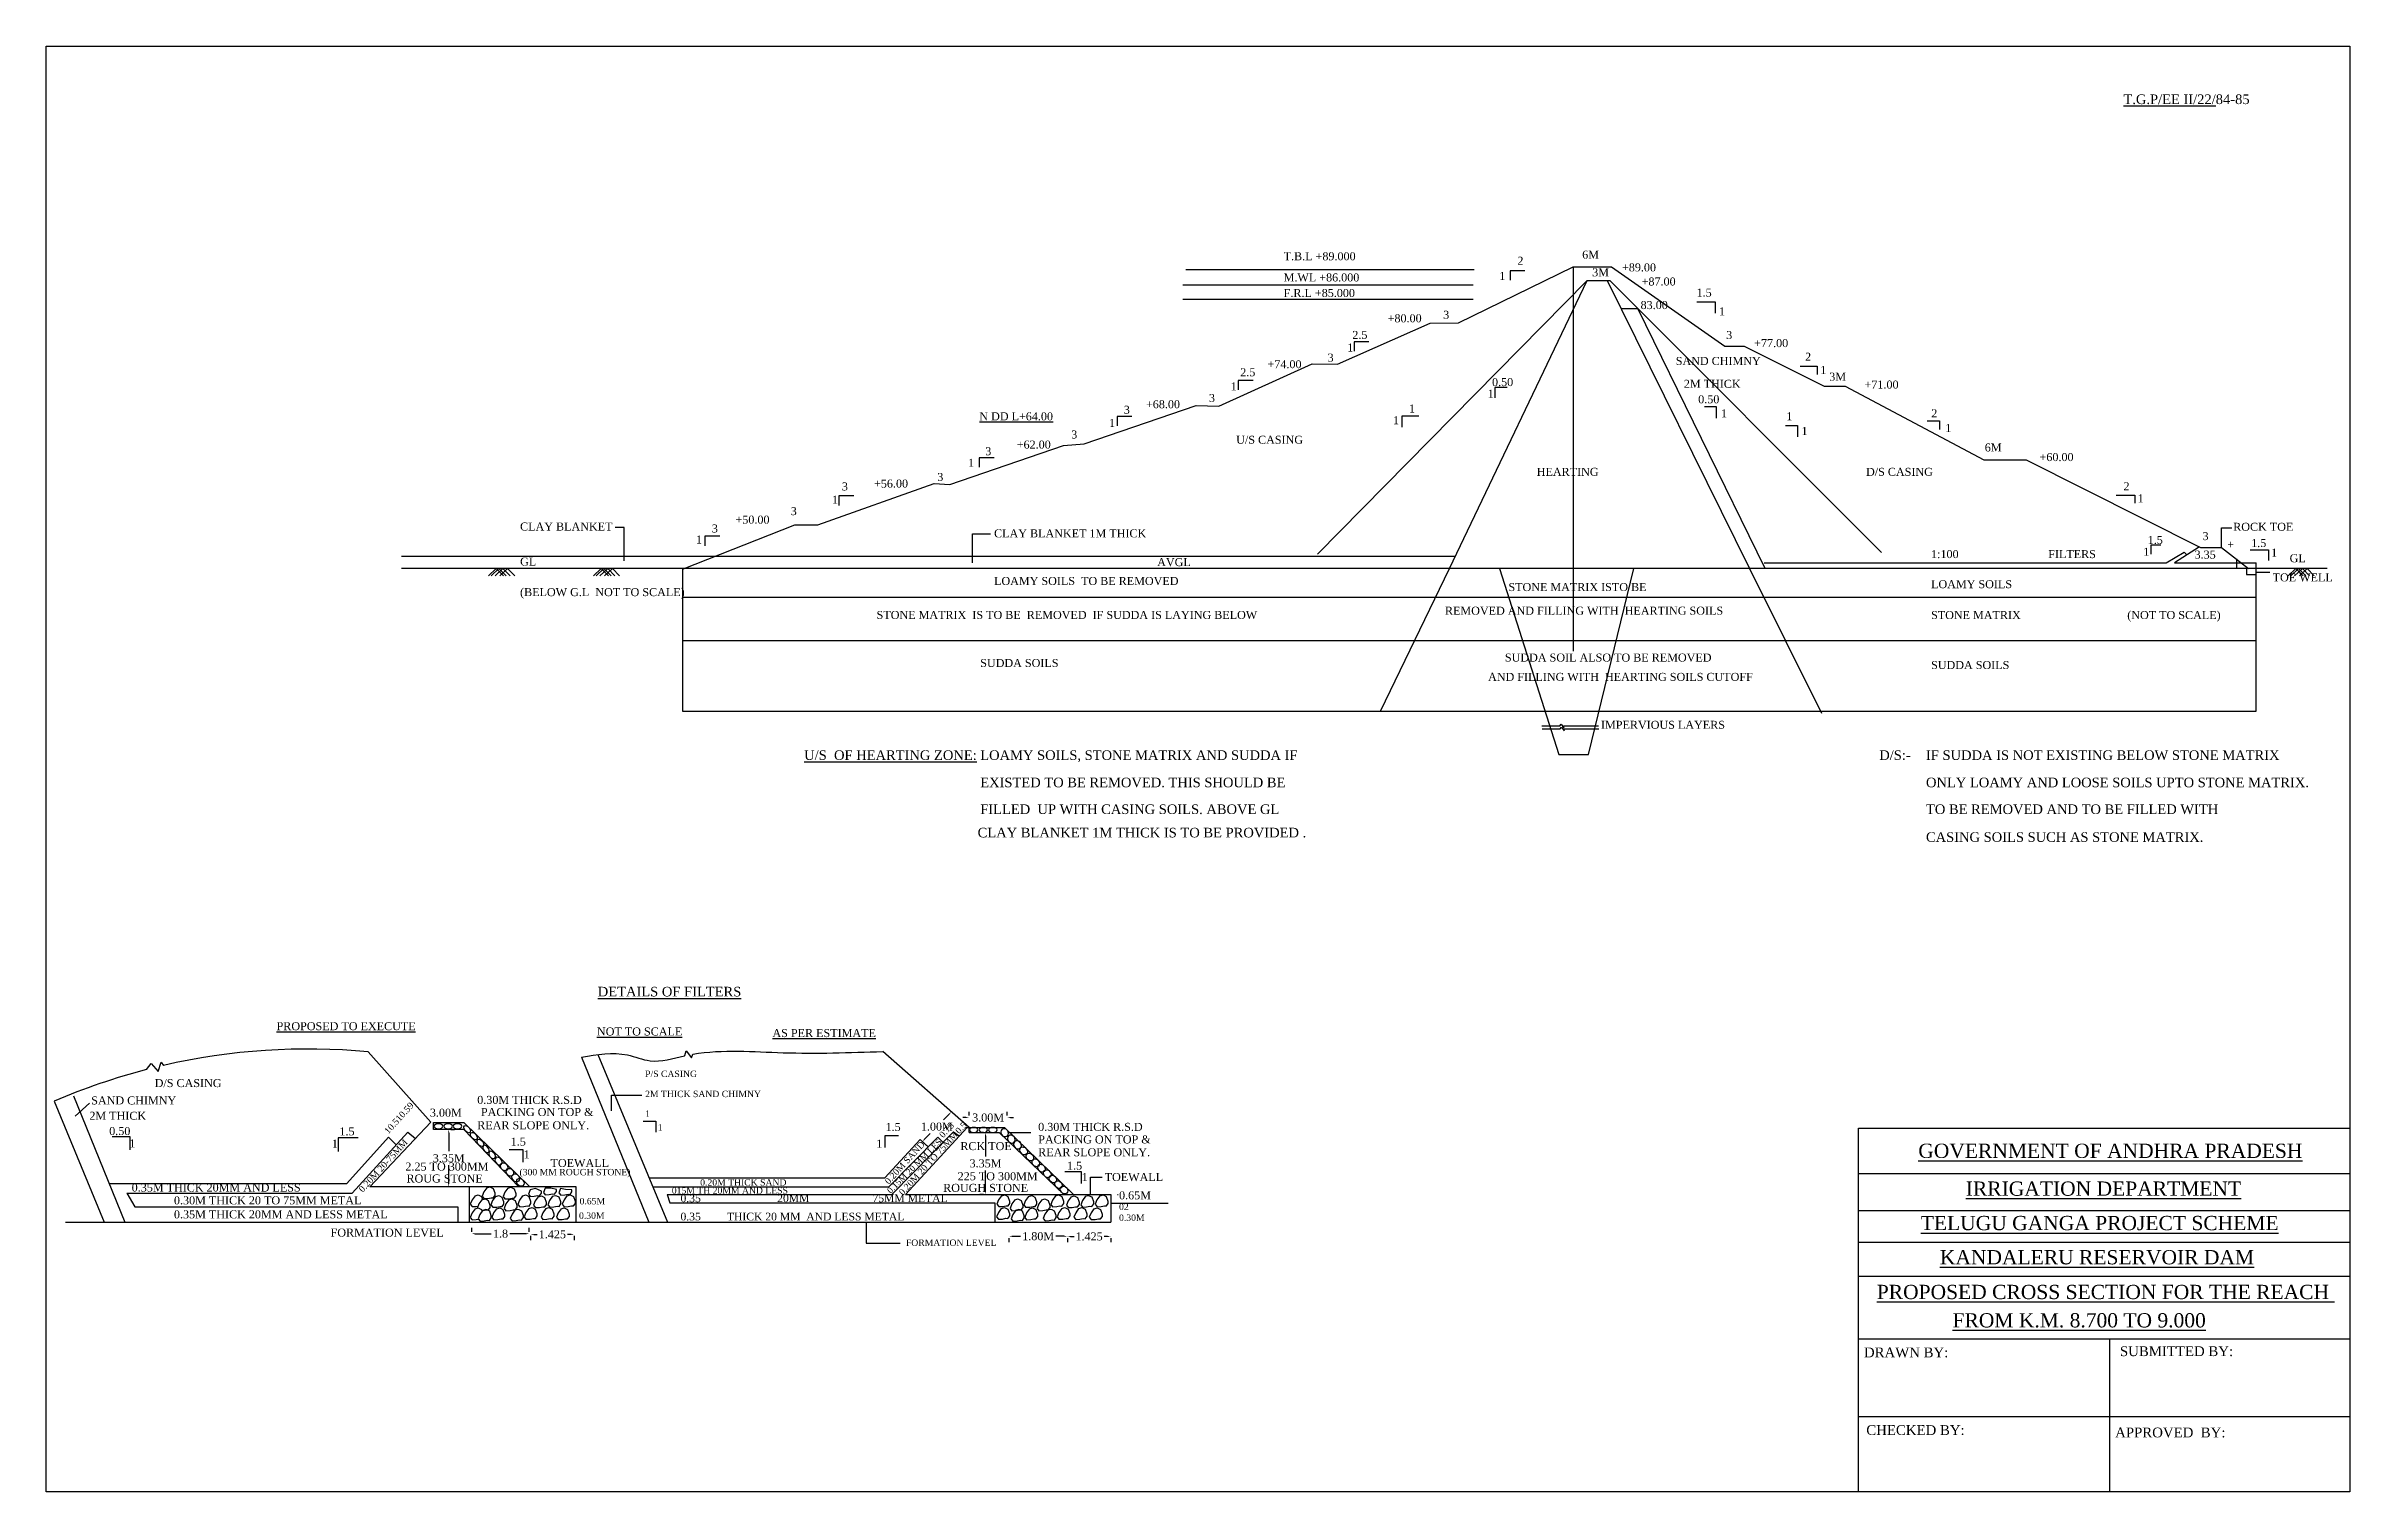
# Model space of a CAD drawing. Header units: metres. Extents: x 1.5 to 73.5, y 2.6 to 47.8.
import ezdxf

# ---------------------------------------------------------------- set-up
doc = ezdxf.new("R2010")
doc.units = ezdxf.units.M
doc.header["$MEASUREMENT"] = 0
doc.linetypes.add('ACAD_ISO03W100', pattern=[30, 12, -18])
for name, color, linetype in [('DIM', 5, 'Continuous'), ('DOT LINE', 3, 'ACAD_ISO03W100'), ('DWG. LINE', 1, 'Continuous'), ('HATCH', 2, 'Continuous'), ('TEXT', 7, 'Continuous')]:
    doc.layers.add(name, color=color, linetype=linetype)
doc.layers.add('TITLE', color=7, linetype='Continuous', lineweight=30)
doc.styles.get("Standard").update_dxf_attribs({"font": 'TIMES.TTF', "height": 0.25})
doc.dimstyles.get("Standard").update_dxf_attribs({"dimtxt": 0.2, "dimasz": 0.1, "dimexe": 0.18, "dimexo": 0.0625, "dimgap": 0.09, "dimtad": 0, "dimtih": 1, "dimtoh": 1, "dimdec": 1, "dimzin": 0, "dimdsep": 46, "dimtxsty": 'Standard', "dimcen": 0.09, "dimclrd": 5, "dimclre": 5, "dimclrt": 4, "dimadec": 0, "dimazin": 0, "dimtfac": 1, "dimtdec": 1, "dimtofl": 0, "dimtmove": 0, "dimatfit": 3, "dimfxl": 1, "dimtolj": 1, "dimtzin": 0, "dimarcsym": 0})

# ---------------------------------------------------------------- blocks, each defined once
blk = doc.blocks.new('*D3')
at = {"layer": 'Defpoints', "color": 0}
for p in [(14.815, 10.666), (16.615, 10.666), (16.615, 10.666)]:
    blk.add_point(p, dxfattribs=at)
at = {"layer": 'DIM', "color": 5, "lineweight": -2}
for p, q in [((14.815, 10.729), (14.815, 10.846)), ((16.615, 10.729), (16.615, 10.846)), ((14.915, 10.666), (15.427, 10.666)), ((16.515, 10.666), (16.004, 10.666))]:
    blk.add_line(p, q, dxfattribs=at)
at = {"layer": 'DIM', "color": 5}
for points in [[(14.915, 10.683), (14.915, 10.649), (14.815, 10.666)], [(16.515, 10.683), (16.515, 10.649), (16.615, 10.666)]]:
    blk.add_solid(points, dxfattribs=at)
at = {"layer": 'DIM', "color": 4, "insert": (15.715, 10.666), "char_height": 0.25, "attachment_point": 5}
blk.add_mtext('\\A1;1.8', dxfattribs=at)
blk = doc.blocks.new('*D4')
at = {"layer": 'Defpoints', "color": 0}
for p in [(16.653, 10.666), (18.017, 10.666), (18.017, 10.647)]:
    blk.add_point(p, dxfattribs=at)
at = {"layer": 'DIM', "color": 5, "lineweight": -2}
for p, q in [((16.653, 10.604), (16.653, 10.467)), ((16.753, 10.647), (16.863, 10.647)), ((17.917, 10.647), (17.806, 10.647)), ((18.017, 10.604), (18.017, 10.467))]:
    blk.add_line(p, q, dxfattribs=at)
at = {"layer": 'DIM', "color": 5}
for points in [[(16.753, 10.664), (16.753, 10.631), (16.653, 10.647)], [(17.917, 10.664), (17.917, 10.631), (18.017, 10.647)]]:
    blk.add_solid(points, dxfattribs=at)
at = {"layer": 'DIM', "color": 4, "insert": (17.335, 10.647), "char_height": 0.25, "attachment_point": 5}
blk.add_mtext('\\A1;1.425', dxfattribs=at)
blk = doc.blocks.new('*D5')
at = {"layer": 'Defpoints', "color": 0}
for p in [(31.589, 10.591), (33.413, 10.591), (33.413, 10.587)]:
    blk.add_point(p, dxfattribs=at)
at = {"layer": 'DIM', "color": 5, "lineweight": -2}
for p, q in [((31.589, 10.528), (31.589, 10.407)), ((31.689, 10.587), (31.949, 10.587)), ((33.313, 10.587), (33.052, 10.587)), ((33.413, 10.528), (33.413, 10.407))]:
    blk.add_line(p, q, dxfattribs=at)
at = {"layer": 'DIM', "color": 5}
for points in [[(31.689, 10.604), (31.689, 10.571), (31.589, 10.587)], [(33.313, 10.604), (33.313, 10.571), (33.413, 10.587)]]:
    blk.add_solid(points, dxfattribs=at)
at = {"layer": 'DIM', "color": 4, "insert": (32.501, 10.587), "char_height": 0.25, "attachment_point": 5}
blk.add_mtext('\\A1;1.80M', dxfattribs=at)
blk = doc.blocks.new('*D6')
at = {"layer": 'Defpoints', "color": 0}
for p in [(33.413, 10.591), (34.77, 10.591), (34.77, 10.58)]:
    blk.add_point(p, dxfattribs=at)
at = {"layer": 'DIM', "color": 5, "lineweight": -2}
for p, q in [((33.413, 10.528), (33.413, 10.4)), ((33.513, 10.58), (33.62, 10.58)), ((34.67, 10.58), (34.563, 10.58)), ((34.77, 10.528), (34.77, 10.4))]:
    blk.add_line(p, q, dxfattribs=at)
at = {"layer": 'DIM', "color": 5}
for points in [[(33.513, 10.597), (33.513, 10.564), (33.413, 10.58)], [(34.67, 10.597), (34.67, 10.564), (34.77, 10.58)]]:
    blk.add_solid(points, dxfattribs=at)
at = {"layer": 'DIM', "color": 4, "insert": (34.091, 10.58), "char_height": 0.25, "attachment_point": 5}
blk.add_mtext('\\A1;1.425', dxfattribs=at)
blk = doc.blocks.new('*D7')
at = {"layer": 'Defpoints', "color": 0}
for p in [(29.791, 14.473), (29.791, 14.473), (28.883, 13.545)]:
    blk.add_point(p, dxfattribs=at)
at = {"layer": 'DIM', "color": 5, "lineweight": -2}
for p, q in [((29.721, 14.402), (29.55, 14.227)), ((29.747, 14.517), (29.663, 14.599)), ((28.953, 13.616), (29.125, 13.792)), ((28.928, 13.501), (29.012, 13.419))]:
    blk.add_line(p, q, dxfattribs=at)
at = {"layer": 'DIM', "color": 5}
for points in [[(29.71, 14.414), (29.733, 14.39), (29.791, 14.473)], [(28.941, 13.628), (28.965, 13.604), (28.883, 13.545)]]:
    blk.add_solid(points, dxfattribs=at)
at = {"layer": 'DIM', "color": 4, "insert": (29.337, 14.009), "char_height": 0.25, "attachment_point": 5}
blk.add_mtext('\\A1;1.00M', dxfattribs=at)
blk = doc.blocks.new('*D8')
at = {"layer": 'Defpoints', "color": 0}
for p in [(14.098, 13.919), (14.098, 12.127), (14.098, 12.127)]:
    blk.add_point(p, dxfattribs=at)
at = {"layer": 'DIM', "color": 5, "lineweight": -2}
for p, q in [((14.098, 13.819), (14.098, 13.24)), ((14.16, 13.919), (14.278, 13.919)), ((14.098, 12.227), (14.098, 12.805)), ((14.035, 12.127), (13.918, 12.127))]:
    blk.add_line(p, q, dxfattribs=at)
at = {"layer": 'DIM', "color": 5}
for points in [[(14.081, 13.819), (14.114, 13.819), (14.098, 13.919)], [(14.081, 12.227), (14.114, 12.227), (14.098, 12.127)]]:
    blk.add_solid(points, dxfattribs=at)
at = {"layer": 'DIM', "color": 4, "insert": (14.098, 13.023), "char_height": 0.25, "attachment_point": 5}
blk.add_mtext('\\A1;3.35M', dxfattribs=at)
blk = doc.blocks.new('*D9')
at = {"layer": 'Defpoints', "color": 0}
for p in [(30.344, 14.293), (31.533, 14.293), (31.533, 14.293)]:
    blk.add_point(p, dxfattribs=at)
at = {"layer": 'DIM', "color": 5, "lineweight": -2}
for p, q in [((30.344, 14.356), (30.344, 14.473)), ((31.533, 14.356), (31.533, 14.473)), ((30.244, 14.293), (30.144, 14.293)), ((31.633, 14.293), (31.733, 14.293))]:
    blk.add_line(p, q, dxfattribs=at)
at = {"layer": 'DIM', "color": 5}
for points in [[(30.244, 14.31), (30.244, 14.276), (30.344, 14.293)], [(31.633, 14.31), (31.633, 14.276), (31.533, 14.293)]]:
    blk.add_solid(points, dxfattribs=at)
at = {"layer": 'DIM', "color": 4, "insert": (30.938, 14.293), "char_height": 0.25, "attachment_point": 5}
blk.add_mtext('\\A1;3.00M', dxfattribs=at)
blk = doc.blocks.new('*D10')
at = {"layer": 'Defpoints', "color": 0}
for p in [(30.858, 13.827), (30.858, 11.896), (30.858, 11.896)]:
    blk.add_point(p, dxfattribs=at)
at = {"layer": 'DIM', "color": 5, "lineweight": -2}
for p, q in [((30.796, 13.827), (30.678, 13.827)), ((30.858, 13.727), (30.858, 13.079)), ((30.858, 11.996), (30.858, 12.644)), ((30.796, 11.896), (30.678, 11.896))]:
    blk.add_line(p, q, dxfattribs=at)
at = {"layer": 'DIM', "color": 5}
for points in [[(30.842, 13.727), (30.875, 13.727), (30.858, 13.827)], [(30.842, 11.996), (30.875, 11.996), (30.858, 11.896)]]:
    blk.add_solid(points, dxfattribs=at)
at = {"layer": 'DIM', "color": 4, "insert": (30.858, 12.861), "char_height": 0.25, "attachment_point": 5}
blk.add_mtext('\\A1;3.35M', dxfattribs=at)

msp = doc.modelspace()

# ---------------------------------------------------------------- linework, layer by layer
at = {"layer": 'DOT LINE'}
for p, q in [((49.646, 40.439), (41.151, 31.819)), ((49.204, 40.86), (49.204, 24.628)), ((50.354, 40.439), (58.955, 31.819)), ((43.193, 26.985), (45.342, 31.442)), ((54.709, 31.442), (56.955, 26.919))]:
    msp.add_line(p, q, dxfattribs=at)
at = {"layer": 'DWG. LINE'}
for p, q in [((37.022, 40.302), (46.085, 40.302)), ((37.116, 40.778), (46.113, 40.778)), ((45.342, 31.442), (49.646, 40.439)), ((45.627, 39.114), (49.204, 40.86)), ((47.7, 40.734), (47.234, 40.734)), ((47.234, 40.734), (47.234, 40.441)), ((49.204, 40.86), (50.403, 40.86)), ((49.646, 40.439), (50.354, 40.439)), ((50.27, 40.439), (54.709, 31.442)), ((50.403, 40.86), (53.937, 38.38)), ((37.022, 39.853), (46.085, 39.853)), ((50.701, 39.564), (51.227, 39.564)), ((55.197, 31.442), (51.227, 39.564)), ((53.07, 39.771), (53.642, 39.771)), ((53.642, 39.771), (53.642, 39.417)), ((41.847, 37.817), (44.74, 39.098)), ((44.74, 39.098), (45.627, 39.114)), ((42.828, 38.522), (42.363, 38.522)), ((42.363, 38.522), (42.363, 38.228)), ((53.937, 38.38), (54.545, 38.38)), ((54.545, 38.38), (57.044, 37.132)), ((38.141, 36.514), (41.058, 37.833)), ((41.058, 37.833), (41.847, 37.817)), ((56.286, 37.76), (56.818, 37.76)), ((56.818, 37.76), (56.818, 37.501)), ((39.214, 37.316), (38.749, 37.316)), ((38.749, 37.316), (38.749, 37.022)), ((47.142, 37.089), (46.757, 37.089)), ((46.757, 37.089), (46.757, 36.773)), ((57.044, 37.132), (57.701, 37.132)), ((57.701, 37.132), (62.03, 34.831)), ((33.933, 35.332), (37.434, 36.53)), ((35.429, 36.188), (34.964, 36.188)), ((34.964, 36.188), (34.964, 35.895)), ((37.434, 36.53), (38.141, 36.514)), ((44.384, 36.202), (43.857, 36.202)), ((43.857, 36.202), (43.857, 35.854)), ((53.302, 36.496), (53.668, 36.496)), ((53.668, 36.496), (53.668, 36.139)), ((60.259, 36.048), (60.644, 36.048)), ((60.644, 36.048), (60.644, 35.781)), ((29.748, 34.063), (33.292, 35.282)), ((33.292, 35.282), (33.933, 35.332)), ((55.836, 35.909), (56.209, 35.909)), ((56.209, 35.909), (56.209, 35.553)), ((31.126, 34.897), (30.661, 34.897)), ((30.661, 34.897), (30.661, 34.603)), ((62.03, 34.831), (63.345, 34.831)), ((63.345, 34.831), (68.792, 32.099)), ((25.622, 32.799), (29.254, 34.096)), ((29.254, 34.096), (29.748, 34.063)), ((26.746, 33.705), (26.281, 33.705)), ((26.281, 33.705), (26.281, 33.412)), ((66.154, 33.733), (66.741, 33.733)), ((66.741, 33.733), (66.741, 33.477)), ((21.398, 31.419), (24.899, 32.799)), ((22.56, 32.446), (22.094, 32.446)), ((22.094, 32.446), (22.094, 32.152)), ((24.899, 32.799), (25.622, 32.799)), ((45.523, 31.819), (12.625, 31.819)), ((67.552, 32.17), (67.236, 32.17)), ((67.236, 32.17), (67.236, 31.893)), ((67.714, 31.618), (68.276, 31.949)), ((68.755, 32.117), (67.973, 31.618)), ((68.276, 31.949), (68.36, 31.865)), ((68.792, 32.099), (69.45, 32.099)), ((69.45, 32.099), (70.293, 31.442)), ((69.913, 31.738), (69.913, 31.442)), ((70.336, 32.021), (70.912, 32.021)), ((70.912, 32.021), (70.912, 31.695)), ((72.745, 31.442), (12.625, 31.442)), ((21.398, 31.419), (21.398, 26.985)), ((46.905, 31.442), (48.757, 25.634)), ((49.682, 25.634), (51.099, 31.442)), ((55.172, 31.618), (67.714, 31.618)), ((67.973, 31.618), (70.524, 31.618)), ((70.225, 31.418), (70.225, 31.248)), ((70.225, 31.248), (70.524, 31.248)), ((70.524, 26.985), (70.524, 31.618)), ((70.524, 30.538), (21.398, 30.538)), ((70.524, 29.186), (21.398, 29.186)), ((21.398, 26.985), (70.524, 26.985)), ((48.226, 26.532), (48.784, 26.532)), ((48.238, 26.437), (48.796, 26.437)), ((48.784, 26.532), (48.827, 26.58)), ((48.796, 26.437), (48.839, 26.485)), ((48.827, 26.58), (48.914, 26.465)), ((48.839, 26.485), (48.926, 26.37)), ((48.914, 26.465), (48.914, 26.531)), ((48.914, 26.531), (48.914, 26.531)), ((48.914, 26.531), (49.996, 26.531)), ((48.926, 26.37), (48.926, 26.435)), ((48.926, 26.435), (48.926, 26.435)), ((48.926, 26.435), (50.007, 26.435)), ((48.757, 25.634), (49.682, 25.634)), ((4.661, 15.793), (4.811, 15.986)), ((4.811, 15.986), (5.024, 15.728)), ((5.024, 15.728), (5.125, 16.02)), ((5.125, 16.02), (5.193, 15.923)), ((13.545, 14.146), (11.588, 16.345)), ((18.247, 16.177), (20.35, 11.026)), ((18.751, 16.265), (20.93, 11.026)), ((21.472, 16.228), (21.515, 16.377)), ((21.515, 16.377), (21.674, 16.155)), ((21.674, 16.155), (21.724, 16.276)), ((30.344, 13.988), (27.647, 16.357)), ((1.785, 14.808), (3.34, 11.026)), ((2.386, 14.976), (3.99, 11.026)), ((3.586, 13.704), (4.145, 13.704)), ((4.145, 13.704), (4.145, 13.283)), ((10.917, 12.237), (12.216, 13.685)), ((11.083, 11.932), (12.821, 13.84)), ((11.636, 12.127), (13.545, 14.146)), ((12.216, 13.685), (12.462, 13.446)), ((12.821, 13.84), (13.065, 13.637)), ((14.57, 14.143), (16.632, 12.127)), ((14.57, 13.919), (16.292, 12.127)), ((20.165, 14.181), (20.563, 14.181)), ((20.563, 14.181), (20.563, 13.84)), ((28.136, 13.721), (27.713, 13.721)), ((27.713, 13.721), (27.713, 13.354)), ((27.837, 12.126), (29.366, 13.679)), ((27.933, 11.896), (29.863, 13.846)), ((28.356, 11.896), (30.281, 13.988)), ((29.366, 13.679), (29.536, 13.515)), ((29.863, 13.846), (30.039, 13.726)), ((30.232, 13.988), (31.448, 13.988)), ((30.344, 13.827), (30.344, 13.988)), ((30.344, 13.827), (31.283, 13.827)), ((31.283, 13.827), (33.303, 11.896)), ((31.448, 13.988), (33.6, 11.896)), ((11.272, 13.661), (10.648, 13.661)), ((10.648, 13.661), (10.648, 13.233)), ((15.99, 13.295), (16.411, 13.295)), ((16.411, 13.295), (16.411, 12.896)), ((27.71, 12.408), (28.812, 13.61)), ((28.812, 13.61), (29.067, 13.375)), ((3.498, 12.237), (10.917, 12.237)), ((20.355, 12.408), (27.71, 12.408)), ((33.33, 12.614), (33.84, 12.614)), ((33.84, 12.614), (33.84, 12.234)), ((4.054, 11.932), (11.083, 11.932)), ((4.054, 11.932), (4.297, 11.507)), ((18.081, 12.127), (11.636, 12.127)), ((14.737, 12.127), (14.737, 11.026)), ((18.081, 11.026), (18.081, 12.127)), ((20.473, 12.126), (27.837, 12.126)), ((20.92, 11.896), (27.933, 11.896)), ((20.92, 11.896), (21, 11.627)), ((21, 11.627), (31.15, 11.627)), ((28.356, 11.896), (34.767, 11.896)), ((31.15, 11.627), (31.15, 11.026)), ((34.767, 11.896), (34.767, 11.026)), ((34.767, 11.621), (36.564, 11.621)), ((34.976, 11.896), (34.998, 11.896)), ((2.131, 11.026), (34.767, 11.026)), ((4.297, 11.507), (14.385, 11.507)), ((14.385, 11.507), (14.385, 11.026))]:
    msp.add_line(p, q, dxfattribs=at)
msp.add_lwpolyline([(14.57, 13.919), (13.626, 13.919), (13.626, 14.143), (14.57, 14.143)], dxfattribs=at)
for start, end in [(84.56304, 102.98517), (104.55414, 113.26293)]:
    msp.add_arc((9.691, -3.583), 20.017, start, end, dxfattribs=at)
for points, knots in [([(18.247, 16.177), (18.73, 16.264), (19.457, 16.395), (20.493, 15.947), (21.101, 16.147), (21.467, 16.227), (21.472, 16.228)], [0, 0, 0, 0, 1.433391, 2.160747, 3.245399, 3.260845, 3.260845, 3.260845, 3.260845]), ([(21.724, 16.276), (22.662, 16.432), (24.638, 16.256), (26.612, 16.322), (27.647, 16.357)], [3.513067, 3.513067, 3.513067, 3.513067, 6.332543, 9.437059, 9.437059, 9.437059, 9.437059])]:
    msp.add_open_spline(points, degree=3, knots=knots, dxfattribs=at)
at = {"layer": 'HATCH'}
for p, q in [((15.343, 31.212), (15.584, 31.442)), ((15.425, 31.212), (15.666, 31.442)), ((15.546, 31.212), (15.787, 31.442)), ((15.584, 31.442), (15.81, 31.207)), ((15.666, 31.442), (15.892, 31.207)), ((15.693, 31.212), (15.934, 31.442)), ((15.787, 31.442), (16.013, 31.207)), ((15.934, 31.442), (16.16, 31.207)), ((18.616, 31.212), (18.857, 31.442)), ((18.698, 31.212), (18.939, 31.442)), ((18.82, 31.212), (19.061, 31.442)), ((18.857, 31.442), (19.083, 31.207)), ((18.939, 31.442), (19.165, 31.207)), ((18.966, 31.212), (19.207, 31.442)), ((19.061, 31.442), (19.287, 31.207)), ((19.207, 31.442), (19.433, 31.207)), ((71.525, 31.212), (71.766, 31.442)), ((71.607, 31.212), (71.848, 31.442)), ((71.729, 31.212), (71.97, 31.442)), ((71.766, 31.442), (71.992, 31.207)), ((71.848, 31.442), (72.074, 31.207)), ((71.876, 31.212), (72.116, 31.442)), ((71.97, 31.442), (72.196, 31.207)), ((72.116, 31.442), (72.342, 31.207))]:
    msp.add_line(p, q, dxfattribs=at)
for points in [[(14.92, 11.85), (14.827, 11.723), (14.773, 11.586), (14.831, 11.513), (14.958, 11.519), (15.014, 11.531)], [(15.164, 11.726), (15.13, 11.818), (15.051, 11.86), (15.009, 11.869), (14.914, 11.842)], [(15.132, 11.724), (15.039, 11.596), (14.985, 11.459), (14.989, 11.455)], [(15.137, 11.391), (15.17, 11.392), (15.272, 11.415), (15.336, 11.408), (15.393, 11.488), (15.393, 11.552), (15.342, 11.692), (15.263, 11.733), (15.221, 11.743), (15.126, 11.716)], [(15.286, 12.1), (15.193, 11.973), (15.139, 11.836), (15.196, 11.762), (15.324, 11.769), (15.426, 11.791), (15.49, 11.785), (15.547, 11.864), (15.547, 11.928), (15.496, 12.068), (15.416, 12.11), (15.375, 12.119), (15.28, 12.092)], [(15.562, 11.83), (15.47, 11.702), (15.415, 11.565), (15.473, 11.492), (15.6, 11.499), (15.702, 11.521), (15.766, 11.514), (15.823, 11.594), (15.823, 11.658), (15.772, 11.798), (15.693, 11.839), (15.651, 11.849), (15.556, 11.822)], [(15.941, 12.089), (15.849, 11.962), (15.795, 11.825), (15.852, 11.751), (15.98, 11.758), (16.082, 11.78), (16.145, 11.774), (16.203, 11.853), (16.203, 11.917), (16.152, 12.057), (16.072, 12.099), (16.031, 12.108), (15.935, 12.081)], [(15.974, 11.724), (15.882, 11.596), (15.827, 11.459), (15.885, 11.386), (16.012, 11.392), (16.114, 11.415), (16.178, 11.408), (16.236, 11.488), (16.236, 11.552), (16.185, 11.692), (16.105, 11.733), (16.063, 11.743), (15.968, 11.716)], [(16.403, 11.846), (16.31, 11.719), (16.256, 11.582), (16.314, 11.509), (16.441, 11.515), (16.543, 11.537), (16.607, 11.531), (16.664, 11.611), (16.664, 11.674), (16.613, 11.815), (16.534, 11.856), (16.492, 11.866), (16.397, 11.838)], [(16.811, 12.078), (16.64, 12.04), (16.586, 11.903), (16.643, 11.83), (16.771, 11.836), (16.873, 11.858), (16.937, 11.852), (16.994, 11.932), (16.994, 11.995), (16.811, 12.078)], [(16.892, 11.818), (16.799, 11.691), (16.745, 11.554), (16.802, 11.481), (16.93, 11.487), (17.032, 11.509), (17.096, 11.503), (17.153, 11.583), (17.153, 11.646), (17.102, 11.786), (17.022, 11.828), (16.981, 11.837), (16.886, 11.81)], [(17.288, 12.091), (17.108, 12.092), (17.054, 11.955), (17.111, 11.881), (17.239, 11.888), (17.341, 11.91), (17.405, 11.904), (17.462, 11.983), (17.462, 12.047), (17.288, 12.091)], [(17.339, 11.835), (17.247, 11.707), (17.193, 11.57), (17.25, 11.497), (17.378, 11.503), (17.48, 11.525), (17.543, 11.519), (17.601, 11.599), (17.601, 11.662), (17.55, 11.803), (17.47, 11.844), (17.429, 11.854), (17.333, 11.826)], [(17.746, 12.051), (17.593, 12.084), (17.539, 11.947), (17.596, 11.874), (17.724, 11.88), (17.826, 11.902), (17.89, 11.896), (17.947, 11.975), (17.947, 12.039), (17.746, 12.051)], [(17.791, 11.849), (17.698, 11.722), (17.644, 11.585), (17.701, 11.511), (17.829, 11.518), (17.931, 11.54), (17.995, 11.534), (18.052, 11.613), (18.052, 11.677), (18.001, 11.817), (17.921, 11.859), (17.88, 11.868), (17.785, 11.841)], [(31.358, 11.85), (31.266, 11.723), (31.211, 11.586), (31.269, 11.513), (31.396, 11.519), (31.498, 11.541), (31.562, 11.535), (31.62, 11.614), (31.62, 11.678), (31.568, 11.818), (31.489, 11.86), (31.447, 11.869), (31.352, 11.842)], [(31.769, 11.724), (31.677, 11.596), (31.623, 11.459), (31.68, 11.386), (31.808, 11.392), (31.91, 11.415), (31.973, 11.408), (32.031, 11.488), (32.031, 11.552), (31.98, 11.692), (31.9, 11.733), (31.859, 11.743), (31.763, 11.716)], [(32.199, 11.83), (32.107, 11.702), (32.053, 11.565), (32.11, 11.492), (32.238, 11.499), (32.34, 11.521), (32.403, 11.514), (32.461, 11.594), (32.461, 11.658), (32.41, 11.798), (32.33, 11.839), (32.289, 11.849), (32.193, 11.822)], [(32.611, 11.724), (32.519, 11.596), (32.465, 11.459), (32.522, 11.386), (32.65, 11.392), (32.752, 11.415), (32.816, 11.408), (32.873, 11.488), (32.873, 11.552), (32.822, 11.692), (32.742, 11.733), (32.701, 11.743), (32.606, 11.716)], [(33.04, 11.846), (32.948, 11.719), (32.894, 11.582), (32.951, 11.509), (33.079, 11.515), (33.181, 11.537), (33.244, 11.531), (33.302, 11.611), (33.302, 11.674), (33.251, 11.815), (33.171, 11.856), (33.13, 11.866), (33.034, 11.838)], [(33.529, 11.818), (33.436, 11.691), (33.382, 11.554), (33.44, 11.481), (33.567, 11.487), (33.669, 11.509), (33.733, 11.503), (33.79, 11.583), (33.79, 11.646), (33.739, 11.786), (33.66, 11.828), (33.618, 11.837), (33.523, 11.81)], [(33.977, 11.835), (33.884, 11.707), (33.83, 11.57), (33.887, 11.497), (34.015, 11.503), (34.117, 11.525), (34.181, 11.519), (34.238, 11.599), (34.238, 11.662), (34.187, 11.803), (34.107, 11.844), (34.066, 11.854), (33.971, 11.826)], [(34.428, 11.849), (34.336, 11.722), (34.281, 11.585), (34.339, 11.511), (34.466, 11.518), (34.568, 11.54), (34.632, 11.534), (34.689, 11.613), (34.689, 11.677), (34.638, 11.817), (34.559, 11.859), (34.517, 11.868), (34.422, 11.841)], [(14.92, 11.441), (14.827, 11.314), (14.773, 11.177), (14.831, 11.104), (14.958, 11.11), (15.027, 11.125)], [(15.145, 11.369), (15.13, 11.409), (15.051, 11.451), (15.009, 11.46), (14.914, 11.433)], [(15.167, 11.399), (15.074, 11.271), (15.02, 11.134), (15.077, 11.061), (15.205, 11.067), (15.307, 11.09), (15.371, 11.083), (15.428, 11.163), (15.428, 11.227), (15.377, 11.367), (15.297, 11.408), (15.256, 11.418), (15.161, 11.391)], [(15.591, 11.443), (15.498, 11.315), (15.444, 11.178), (15.502, 11.105), (15.629, 11.111), (15.731, 11.134), (15.795, 11.127), (15.852, 11.207), (15.852, 11.271), (15.801, 11.411), (15.722, 11.452), (15.68, 11.462), (15.585, 11.434)], [(16.167, 11.407), (16.075, 11.279), (16.021, 11.142), (16.078, 11.069), (16.206, 11.075), (16.308, 11.098), (16.372, 11.091), (16.429, 11.171), (16.429, 11.235), (16.378, 11.375), (16.298, 11.416), (16.257, 11.426), (16.162, 11.399)], [(16.6, 11.457), (16.507, 11.329), (16.453, 11.192), (16.511, 11.119), (16.638, 11.125), (16.74, 11.147), (16.804, 11.141), (16.861, 11.221), (16.861, 11.284), (16.81, 11.425), (16.731, 11.466), (16.689, 11.476), (16.594, 11.448)], [(17.128, 11.451), (17.035, 11.323), (16.981, 11.186), (17.038, 11.113), (17.166, 11.12), (17.268, 11.142), (17.332, 11.135), (17.389, 11.215), (17.389, 11.279), (17.338, 11.419), (17.258, 11.46), (17.217, 11.47), (17.122, 11.443)], [(17.606, 11.443), (17.514, 11.316), (17.459, 11.179), (17.517, 11.106), (17.644, 11.112), (17.746, 11.134), (17.81, 11.128), (17.868, 11.208), (17.868, 11.271), (17.816, 11.412), (17.737, 11.453), (17.695, 11.462), (17.6, 11.435)], [(31.351, 11.457), (31.259, 11.329), (31.204, 11.192), (31.262, 11.119), (31.389, 11.126), (31.491, 11.148), (31.555, 11.141), (31.612, 11.221), (31.612, 11.285), (31.561, 11.425), (31.482, 11.466), (31.44, 11.476), (31.345, 11.449)], [(31.804, 11.399), (31.712, 11.271), (31.657, 11.134), (31.715, 11.061), (31.842, 11.067), (31.944, 11.09), (32.008, 11.083), (32.066, 11.163), (32.066, 11.227), (32.015, 11.367), (31.935, 11.408), (31.893, 11.418), (31.798, 11.391)], [(32.228, 11.443), (32.136, 11.315), (32.082, 11.178), (32.139, 11.105), (32.267, 11.111), (32.369, 11.134), (32.432, 11.127), (32.49, 11.207), (32.49, 11.271), (32.439, 11.411), (32.359, 11.452), (32.318, 11.462), (32.222, 11.434)], [(32.805, 11.407), (32.712, 11.279), (32.658, 11.142), (32.716, 11.069), (32.843, 11.075), (32.945, 11.098), (33.009, 11.091), (33.066, 11.171), (33.066, 11.235), (33.015, 11.375), (32.936, 11.416), (32.894, 11.426), (32.799, 11.399)], [(33.237, 11.457), (33.145, 11.329), (33.091, 11.192), (33.148, 11.119), (33.275, 11.125), (33.377, 11.147), (33.441, 11.141), (33.499, 11.221), (33.499, 11.284), (33.448, 11.425), (33.368, 11.466), (33.326, 11.476), (33.231, 11.448)], [(33.765, 11.451), (33.673, 11.323), (33.618, 11.186), (33.676, 11.113), (33.803, 11.12), (33.905, 11.142), (33.969, 11.135), (34.027, 11.215), (34.027, 11.279), (33.976, 11.419), (33.896, 11.46), (33.854, 11.47), (33.759, 11.443)], [(34.243, 11.443), (34.151, 11.316), (34.097, 11.179), (34.154, 11.106), (34.282, 11.112), (34.384, 11.134), (34.447, 11.128), (34.505, 11.208), (34.505, 11.271), (34.454, 11.412), (34.374, 11.453), (34.333, 11.462), (34.237, 11.435)]]:
    msp.add_lwpolyline(points, dxfattribs=at)
at = {"layer": 'HATCH', "extrusion": (0, 0, -1)}
for centre, major_axis, ratio in [((13.777, 14.022), (0.133, 0), 0.594903), ((14.079, 14.022), (0.133, 0), 0.594903), ((14.372, 14.022), (0.133, 0), 0.594903), ((30.489, 13.909), (0.133, 0), 0.594903), ((30.79, 13.909), (0.133, 0), 0.594903), ((31.083, 13.909), (0.133, 0), 0.594903), ((31.453, 13.822), (0.083, -0.104), 0.859097), ((31.663, 13.621), (0.083, -0.104), 0.859097), ((15.262, 13.313), (0.083, -0.104), 0.560016), ((15.452, 13.128), (0.083, -0.104), 0.633144), ((15.651, 12.936), (0.083, -0.104), 0.723114), ((31.858, 13.439), (0.083, -0.104), 0.859097)]:
    msp.add_ellipse(centre, major_axis=major_axis, ratio=ratio, dxfattribs=at)
at = {"layer": 'HATCH'}
for centre, ratio in [((14.674, 13.931), 0.556267), ((14.882, 13.717), 0.587972), ((15.087, 13.506), 0.612498), ((32.048, 13.254), 0.791342), ((32.243, 13.061), 0.791342), ((32.426, 12.882), 0.791342), ((15.83, 12.756), 0.791342), ((16.009, 12.587), 0.791342), ((16.19, 12.412), 0.791342), ((16.333, 12.271), 0.791342), ((32.605, 12.713), 0.791342), ((32.786, 12.538), 0.791342), ((32.957, 12.375), 0.791342), ((33.136, 12.2), 0.791342), ((33.309, 12.035), 0.791342)]:
    msp.add_ellipse(centre, major_axis=(0.083, -0.104), ratio=ratio, dxfattribs=at)
at = {"layer": 'TITLE'}
msp.add_lwpolyline([(1.528, 47.755), (73.455, 47.755), (73.455, 2.603), (1.528, 2.603)], close=True, dxfattribs=at)
at = {"layer": 'TITLE', "lineweight": -2}
msp.add_lwpolyline([(58.109, 13.961), (73.455, 13.961), (73.455, 2.603), (58.109, 2.603)], close=True, dxfattribs=at)
for points in [[(58.109, 12.547), (73.455, 12.547)], [(58.109, 11.391), (73.455, 11.391)], [(58.109, 10.406), (73.455, 10.406)], [(58.109, 9.339), (73.455, 9.339)], [(58.109, 7.381), (73.455, 7.381)], [(65.95, 7.381), (65.95, 2.603)], [(58.109, 4.956), (73.455, 4.956)]]:
    msp.add_lwpolyline(points, dxfattribs=at)

# ---------------------------------------------------------------- texts
at = {"layer": 'TEXT'}
for s, height, p in [('%%UT.G.P/EE II/22/%%U84-85', 0.3, (66.384, 45.944)), ('T.B.L +89.000', 0.25, (40.165, 41.066)), ('2', 0.25, (47.463, 40.925)), ('6M', 0.25, (49.486, 41.117)), ('M.WL +86.000', 0.25, (40.165, 40.405)), ('1', 0.25, (46.896, 40.452)), ('3M', 0.25, (49.798, 40.565)), ('+89.00', 0.25, (50.728, 40.719)), ('+87.00', 0.25, (51.341, 40.278)), ('F.R.L +85.000', 0.25, (40.165, 39.919)), ('83.00', 0.25, (51.309, 39.542)), ('1.5', 0.25, (53.057, 39.932)), ('1', 0.25, (53.753, 39.344)), ('2.5', 0.25, (42.309, 38.61)), ('+80.00', 0.25, (43.412, 39.129)), ('3', 0.25, (45.146, 39.24)), ('3', 0.25, (53.98, 38.607)), ('3', 0.25, (41.537, 37.901)), ('1', 0.25, (42.152, 38.216)), ('+77.00', 0.25, (54.855, 38.354)), ('2', 0.25, (56.444, 37.928)), ('2.5', 0.25, (38.81, 37.444)), ('+74.00', 0.25, (39.661, 37.696)), ('SAND CHIMNY', 0.25, (52.406, 37.797)), ('1', 0.25, (56.916, 37.514)), ('3M', 0.25, (57.199, 37.306)), ('+68.00', 0.25, (35.867, 36.445)), ('3', 0.25, (37.833, 36.641)), ('1', 0.25, (38.51, 37.003)), ('1', 0.25, (46.538, 36.777)), ('0.50', 0.25, (46.671, 37.137)), ('2M THICK', 0.25, (52.659, 37.083)), ('0.50', 0.25, (53.108, 36.6)), ('+71.00', 0.25, (58.301, 37.06)), ('%%UN DD L+64.00', 0.25, (30.665, 36.067)), ('1', 0.25, (34.716, 35.862)), ('3', 0.25, (35.173, 36.272)), ('1', 0.25, (43.58, 35.947)), ('1', 0.25, (44.081, 36.311)), ('1', 0.25, (53.822, 36.163)), ('1', 0.25, (55.86, 36.071)), ('2', 0.25, (60.385, 36.163)), ('+62.00', 0.25, (31.832, 35.185)), ('3', 0.25, (33.534, 35.5)), ('U/S CASING', 0.25, (38.684, 35.336)), ('1', 0.25, (56.332, 35.611)), ('1', 0.25, (60.822, 35.703)), ('6M', 0.25, (62.054, 35.095)), ('1', 0.25, (30.314, 34.616)), ('3', 0.25, (30.85, 34.978)), ('HEARTING', 0.25, (48.068, 34.334)), ('D/S CASING', 0.25, (58.347, 34.334)), ('+60.00', 0.25, (63.764, 34.795)), ('3', 0.25, (26.372, 33.878)), ('+56.00', 0.25, (27.377, 33.967)), ('3', 0.25, (29.353, 34.175)), ('2', 0.25, (66.384, 33.885)), ('+50.00', 0.25, (23.051, 32.841)), ('3', 0.25, (24.775, 33.107)), ('1', 0.25, (26.067, 33.465)), ('1', 0.25, (66.823, 33.507)), ('CLAY BLANKET', 0.25, (16.326, 32.626)), ('1', 0.25, (21.819, 32.221)), ('3', 0.25, (22.312, 32.565)), ('CLAY BLANKET 1M THICK', 0.25, (31.124, 32.413)), ('1.5', 0.25, (67.142, 32.207)), ('3', 0.25, (68.854, 32.327)), ('ROCK TOE', 0.25, (69.811, 32.618)), ('GL', 0.25, (16.326, 31.531)), ('AVGL', 0.25, (36.217, 31.515)), ('1:100', 0.25, (60.378, 31.765)), ('FILTERS', 0.25, (64.035, 31.765)), ('1', 0.25, (67.007, 31.838)), ('3.35', 0.25, (68.605, 31.75)), ('+', 0.25, (69.625, 32.062)), ('1.5', 0.25, (70.373, 32.11)), ('1', 0.25, (70.995, 31.812)), ('GL', 0.25, (71.573, 31.636)), ('LOAMY SOILS  TO BE REMOVED', 0.25, (31.124, 30.926)), ('STONE MATRIX ISTO BE', 0.25, (47.183, 30.736)), ('LOAMY SOILS', 0.25, (60.378, 30.826)), ('TOE WELL', 0.25, (71.042, 31.038)), ('(BELOW G.L  NOT TO SCALE)', 0.25, (16.326, 30.578)), ('REMOVED AND FILLING WITH  HEARTING SOILS', 0.25, (45.202, 29.998)), ('STONE MATRIX  IS TO BE  REMOVED  IF SUDDA IS LAYING BELOW', 0.25, (27.457, 29.865)), ('STONE MATRIX', 0.25, (60.378, 29.862)), ('(NOT TO SCALE)', 0.25, (66.503, 29.862)), ('SUDDA SOIL ALSO TO BE REMOVED', 0.25, (47.073, 28.534)), ('SUDDA SOILS', 0.25, (30.692, 28.364)), ('AND FILLING WITH  HEARTING SOILS CUTOFF', 0.25, (46.548, 27.931)), ('SUDDA SOILS', 0.25, (60.378, 28.301)), ('IMPERVIOUS LAYERS', 0.25, (50.073, 26.434)), ('%%UU/S  OF HEARTING ZONE:', 0.3, (25.196, 25.462)), ('LOAMY SOILS, STONE MATRIX AND SUDDA IF ', 0.3, (30.692, 25.462)), ('D/S:-', 0.3, (58.76, 25.462)), ('IF SUDDA IS NOT EXISTING BELOW STONE MATRIX', 0.3, (60.219, 25.462)), ('EXISTED TO BE REMOVED. THIS SHOULD BE', 0.3, (30.692, 24.609)), ('ONLY LOAMY AND LOOSE SOILS UPTO STONE MATRIX.', 0.3, (60.219, 24.609)), ('FILLED  UP WITH CASING SOILS. ABOVE GL', 0.3, (30.692, 23.773)), ('TO BE REMOVED AND TO BE FILLED WITH', 0.3, (60.219, 23.773)), ('CLAY BLANKET 1M THICK IS TO BE PROVIDED .', 0.3, (30.612, 23.043)), ('CASING SOILS SUCH AS STONE MATRIX.', 0.3, (60.219, 22.903)), ('%%UDETAILS OF FILTERS', 0.3, (18.751, 18.077)), ('%%UPROPOSED TO EXECUTE', 0.25, (8.723, 17.023)), ('%%UNOT TO SCALE', 0.25, (18.726, 16.857)), ('%%UAS PER ESTIMATE', 0.25, (24.205, 16.808)), ('D/S CASING', 0.25, (4.918, 15.246)), ('P/S CASING', 0.2, (20.23, 15.559)), ('2M THICK SAND CHIMNY', 0.2, (20.23, 14.932)), ('2M THICK', 0.25, (2.88, 14.225)), ('SAND CHIMNY', 0.25, (2.937, 14.704)), ('3.00M', 0.25, (13.51, 14.321)), ('0.30M THICK R.S.D', 0.25, (14.989, 14.721)), ('PACKING ON TOP &', 0.25, (15.103, 14.342)), ('1', 0.2, (20.23, 14.317)), ('0.50', 0.25, (3.499, 13.748)), ('1.5', 0.25, (10.687, 13.738)), ('REAR SLOPE ONLY.', 0.25, (14.989, 13.928)), ('1.5', 0.25, (16.034, 13.419)), ('1', 0.2, (20.625, 13.887)), ('1.5', 0.25, (27.736, 13.875)), ('PACKING ON TOP &', 0.25, (32.501, 13.486)), ('0.30M THICK R.S.D', 0.25, (32.501, 13.879)), ('1', 0.25, (4.126, 13.364)), ('1', 0.25, (10.448, 13.356)), ('1', 0.25, (16.434, 13.019)), ('TOEWALL', 0.25, (17.278, 12.751)), ('1', 0.25, (27.444, 13.353)), ('RCK TOE', 0.25, (30.072, 13.278)), ('REAR SLOPE ONLY.', 0.25, (32.501, 13.086)), ('0.35M THICK 20MM AND LESS', 0.25, (4.2, 11.983)), ('2.25 TO 300MM', 0.25, (12.746, 12.639)), ('ROUG STONE', 0.25, (12.78, 12.266)), ('(300 MM ROUGH STONE)', 0.2, (16.308, 12.491)), ('0.20M THICK SAND', 0.2, (21.949, 12.169)), ('225 TO 300MM', 0.25, (29.988, 12.337)), ('1.5', 0.25, (33.402, 12.668)), ('1', 0.25, (33.86, 12.313)), ('TOEWALL', 0.25, (34.577, 12.313)), ('0.30M THICK 20 TO 75MM METAL', 0.25, (5.52, 11.584)), ('0.65M', 0.2, (18.184, 11.585)), ('015M TH 20MM AND LESS', 0.2, (21.063, 11.917)), ('0.35', 0.24, (21.335, 11.653)), ('20MM', 0.24, (24.353, 11.653)), ('75MM METAL', 0.24, (27.328, 11.653)), ('ROUGH STONE', 0.25, (29.535, 11.974)), ('02', 0.2, (35.026, 11.408)), ('0.65M', 0.25, (35.026, 11.742)), ('0.35M THICK 20MM AND LESS METAL', 0.25, (5.52, 11.147)), ('FORMATION LEVEL', 0.25, (10.41, 10.577)), ('0.30M', 0.2, (18.166, 11.132)), ('0.35         THICK 20 MM  AND LESS METAL', 0.24, (21.335, 11.083)), ('0.30M', 0.2, (35.026, 11.068)), ('FORMATION LEVEL', 0.2, (28.372, 10.286))]:
    msp.add_text(s, height=height, dxfattribs=at).set_placement(p)
for s, height, rotation, p in [('10.510.59', 0.2, 47.64727, (12.212, 13.766)), ('0.20M 20 TO 75MM', 0.2, 47.64727, (28.28, 11.848)), ('0.75', 0.2, 47.64727, (29.536, 13.641)), ('0.5', 0.2, 47.64727, (30.039, 13.765)), ('0.20M 20-75MM', 0.2, 47.64727, (11.413, 11.942)), ('0.20M SAND', 0.2, 47.64727, (27.839, 12.192)), ('0.15M 20 MM LES', 0.19, 44.92107, (27.897, 11.905))]:
    msp.add_text(s, height=height, rotation=rotation, dxfattribs=at).set_placement(p)
at = {"layer": 'TITLE', "lineweight": -2}
for s, height, p in [('%%UGOVERNMENT OF ANDHRA PRADESH', 0.4445, (59.979, 13.034)), ('%%UIRRIGATION DEPARTMENT', 0.4445, (61.461, 11.853)), ('%%UTELUGU GANGA PROJECT SCHEME', 0.4445, (60.057, 10.778)), ('%%UKANDALERU RESERVOIR DAM', 0.4445, (60.653, 9.711)), ('%%UPROPOSED CROSS SECTION FOR THE REACH ', 0.4445, (58.683, 8.626)), ('%%UFROM K.M. 8.700 TO 9.000', 0.4445, (61.048, 7.741)), ('DRAWN BY:', 0.3063, (58.282, 6.807)), ('SUBMITTED BY:', 0.30625, (66.274, 6.844)), ('CHECKED BY:', 0.30625, (58.356, 4.382)), ('APPROVED  BY:', 0.30625, (66.125, 4.307))]:
    msp.add_text(s, height=height, dxfattribs=at).set_placement(p)

# ---------------------------------------------------------------- dimensions: what is measured, and where the dimension line sits
at = {"layer": 'DIM'}
dim = msp.add_aligned_dim(p1=(28.883, 13.545), p2=(29.791, 14.473), distance=0, text='1.00M', dimstyle='Standard', dxfattribs=at)
dim.commit()
dim.dimension.update_dxf_attribs({"geometry": '*D7', "text_midpoint": (29.337, 14.009)})
for base, p1, p2, text, picture, middle in [((31.533, 14.293), (30.344, 14.293), (31.533, 14.293), '3.00M', '*D9', (30.938, 14.293)), ((18.017, 10.647), (16.653, 10.666), (18.017, 10.666), '1.425', '*D4', (17.335, 10.647)), ((33.413, 10.587), (31.589, 10.591), (33.413, 10.591), '1.80M', '*D5', (32.501, 10.587)), ((34.77, 10.58), (33.413, 10.591), (34.77, 10.591), '1.425', '*D6', (34.091, 10.58))]:
    dim = msp.add_linear_dim(base=base, p1=p1, p2=p2, text=text, dimstyle='Standard', dxfattribs=at)
    dim.commit()
    dim.dimension.update_dxf_attribs({"geometry": picture, "text_midpoint": middle})
for base, p1, p2, picture, middle in [((14.098, 12.127), (14.098, 13.919), (14.098, 12.127), '*D8', (14.098, 13.023)), ((30.858, 11.896), (30.858, 13.827), (30.858, 11.896), '*D10', (30.858, 12.861))]:
    dim = msp.add_linear_dim(base=base, p1=p1, p2=p2, angle=90, text='3.35M', dimstyle='Standard', dxfattribs=at)
    dim.commit()
    dim.dimension.update_dxf_attribs({"geometry": picture, "text_midpoint": middle})
dim = msp.add_linear_dim(base=(16.615, 10.666), p1=(14.815, 10.666), p2=(16.615, 10.666), dimstyle='Standard', dxfattribs=at)
dim.commit()
dim.dimension.update_dxf_attribs({"geometry": '*D3', "text_midpoint": (15.715, 10.666)})

# ---------------------------------------------------------------- leaders
for points in [[(19.574, 31.682), (19.574, 32.718), (19.296, 32.718)], [(30.454, 31.621), (30.454, 32.526), (31.012, 32.526)], [(69.45, 32.099), (69.45, 32.712), (69.772, 32.712)], [(70.524, 31.327), (70.955, 31.327)], [(2.434, 14.336), (2.88, 14.746)], [(19.184, 14.505), (19.184, 14.993), (20.126, 14.993)], [(31.574, 13.824), (32.275, 13.824)], [(34.139, 11.896), (34.139, 12.433), (34.497, 12.433)], [(27.134, 11.026), (27.134, 10.367), (28.191, 10.367)]]:
    msp.add_leader(points, dimstyle='Standard', override={"dimgap": 0.09, "dimtad": 0}, dxfattribs=at)

doc.saveas('drawing.dxf')
